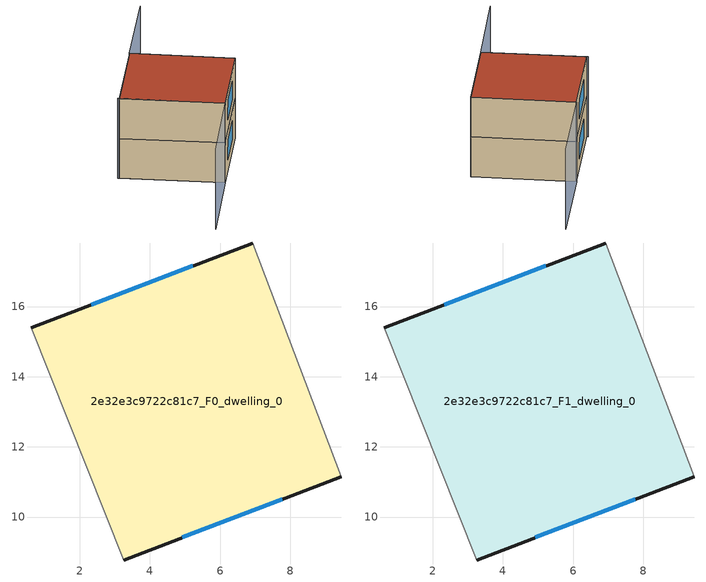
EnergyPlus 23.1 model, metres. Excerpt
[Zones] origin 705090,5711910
2e32e3c9722c81c7_F0_dwelling_0
 floor ground (EU_floor_Construction): 6.93,17.81 9.45,11.15 3.25,8.78 0.62,15.39 z0
 wall outside (EU_wall_Construction): 6.93,17.81 0.62,15.39 / 3.25,8.78 9.45,11.15 z0:3
 wall adiabatic (EU_wall_Construction): 9.45,11.15 6.93,17.81 / 0.62,15.39 3.25,8.78 z0:3
 window (EU_Window_Construction): 5.22,17.16 2.32,16.05 / 4.92,9.42 7.77,10.51 z0.81:2.19
2e32e3c9722c81c7_F1_dwelling_0
 floor to 2e32e3c9722c81c7_F0_dwelling_0 (EU_floor_Construction): 6.93,17.81 9.45,11.15 3.25,8.78 0.62,15.39 z3
 wall outside (EU_wall_Construction): 6.93,17.81 0.62,15.39 / 3.25,8.78 9.45,11.15 z3:6
 wall adiabatic (EU_wall_Construction): 9.45,11.15 6.93,17.81 / 0.62,15.39 3.25,8.78 z3:6
 window (EU_Window_Construction): 5.22,17.16 2.32,16.05 / 4.92,9.42 7.77,10.51 z3.81:5.19
 roof outside (EU_roof_Construction): 9.45,11.15 6.93,17.81 0.62,15.39 3.25,8.78 z6
shading: 0.61,15.51 3.25,8.78 / 3.25,8.78 -3.15,6.27 / 9.45,11.15 6.92,17.82 / 6.92,17.82 13.49,20.31 z0:6
[Building]
EU S2 Campaign: North Axis=0; Terrain=City; Solar Distribution=FullExterior
[Site:Location]
London: Latitude=51.5; Longitude=-0.5; Time Zone=0; Elevation=25
[SizingPeriod:WeatherFileDays]
AnnualSizingPeriod: Begin Month=1; Begin Day of Month=1; End Month=12; End Day of Month=31; Day of Week for Start Day=Monday; Use Weather File Daylight Saving Period=No; Use Weather File Rain and Snow Indicators=No
[MATERIAL]
EU_InternalMass_Material: Roughness=MediumRough; Thickness=0.1; Conductivity=1; Density=1800; Specific Heat=900; Thermal Absorptance=0.9; Solar Absorptance=0.7; Visible Absorptance=0.7
[MATERIAL:NOMASS] Roughness=MediumRough; Thermal Absorptance=0.9; Solar Absorptance=0.7; Visible Absorptance=0.7
Name | Thermal Resistance
EU_wall_NoMass | 0.727863
EU_roof_NoMass | 0.773354
EU_floor_NoMass | 1.79329
[WINDOWMATERIAL:SIMPLEGLAZINGSYSTEM]
EU_Window_SimpleGlazing: UFactor=2.58614; Solar Heat Gain Coefficient=0.76; Visible Transmittance=0.76
[CONSTRUCTION]
EU_wall_Construction: EU_wall_NoMass
EU_roof_Construction: EU_roof_NoMass
EU_floor_Construction: EU_floor_NoMass
EU_Window_Construction: EU_Window_SimpleGlazing
EU_InternalMass_Construction: EU_InternalMass_Material
[ZONE] Type=1; Multiplier=1; Ceiling Height=autocalculate; Volume=143.197; Floor Area=autocalculate; Part of Total Floor Area=Yes
2e32e3c9722c81c7_F0_dwelling_0; 2e32e3c9722c81c7_F1_dwelling_0
[INTERNALMASS] Construction=EU_InternalMass_Construction; Surface Area=47.7324
Name | Zone or ZoneList
2e32e3c9722c81c7_F0_dwelling_0_EU_InternalMass | 2e32e3c9722c81c7_F0_dwelling_0
2e32e3c9722c81c7_F1_dwelling_0_EU_InternalMass | 2e32e3c9722c81c7_F1_dwelling_0
[OTHEREQUIPMENT] Fuel Type=Electricity; Design Level Calculation Method=Watts/Area; Power per Zone Floor Area=1; Fraction Latent=0; Fraction Radiant=0; Fraction Lost=0; Carbon Dioxide Generation Rate=0; EndUse Subcategory=EU_Step8_InternalGains
Name | Zone or ZoneList or Space or SpaceList | Schedule
EU_Step8_InternalGain_2e32e3c9722c81c7_F0_dwelling_0_f000 | 2e32e3c9722c81c7_F0_dwelling_0 | EU_Step8_GainSchedule_2e32e3c9722c81c7_F0_dwelling_0_f000
EU_Step8_InternalGain_2e32e3c9722c81c7_F1_dwelling_0_f000 | 2e32e3c9722c81c7_F1_dwelling_0 | EU_Step8_GainSchedule_2e32e3c9722c81c7_F1_dwelling_0_f000
[ZONEVENTILATION:DESIGNFLOWRATE] Schedule=EU_AlwaysOn; Design Flow Rate Calculation Method=AirChanges/Hour; Air Changes per Hour=0.484901; Ventilation Type=Natural; Fan Pressure Rise=0; Fan Total Efficiency=1; Constant Term Coefficient=1; Temperature Term Coefficient=0; Velocity Term Coefficient=0; Velocity Squared Term Coefficient=0; Minimum Indoor Temperature=-100; Maximum Indoor Temperature=100; Delta Temperature=-100; Minimum Outdoor Temperature=-100; Maximum Outdoor Temperature=100; Maximum Wind Speed=40
Name | Zone or ZoneList or Space or SpaceList
EU_ConstantAir_2e32e3c9722c81c7_F0_dwelling_0 | 2e32e3c9722c81c7_F0_dwelling_0
EU_ConstantAir_2e32e3c9722c81c7_F1_dwelling_0 | 2e32e3c9722c81c7_F1_dwelling_0
[HVACTEMPLATE:THERMOSTAT] Constant Heating Setpoint=20; Constant Cooling Setpoint=50
EU_HeatOnly_2e32e3c9722c81c7_F0_dwelling_0; EU_HeatOnly_2e32e3c9722c81c7_F1_dwelling_0
[HVACTEMPLATE:ZONE:IDEALLOADSAIRSYSTEM] System Availability Schedule=EU_AlwaysOn; Maximum Heating Supply Air Temperature=50; Minimum Cooling Supply Air Temperature=13; Maximum Heating Supply Air Humidity Ratio=0.0156; Minimum Cooling Supply Air Humidity Ratio=0.0077; Heating Limit=NoLimit; Cooling Limit=NoLimit; Heating Availability Schedule=EU_AlwaysOn; Cooling Availability Schedule=EU_CoolingOff; Dehumidification Control Type=ConstantSensibleHeatRatio; Cooling Sensible Heat Ratio=0.7; Dehumidification Setpoint=60; Humidification Control Type=None; Humidification Setpoint=30; Outdoor Air Method=None; Outdoor Air Flow Rate per Person=0.00944; Outdoor Air Flow Rate per Zone Floor Area=0; Outdoor Air Flow Rate per Zone=0; Demand Controlled Ventilation Type=None; Outdoor Air Economizer Type=NoEconomizer; Heat Recovery Type=None; Sensible Heat Recovery Effectiveness=0.7; Latent Heat Recovery Effectiveness=0.65
Name | Template Thermostat
2e32e3c9722c81c7_F0_dwelling_0 | EU_HeatOnly_2e32e3c9722c81c7_F0_dwelling_0
2e32e3c9722c81c7_F1_dwelling_0 | EU_HeatOnly_2e32e3c9722c81c7_F1_dwelling_0
[SIZING:ZONE] Zone Cooling Design Supply Air Temperature Input Method=SupplyAirTemperature; Zone Cooling Design Supply Air Temperature=13; Zone Heating Design Supply Air Temperature Input Method=SupplyAirTemperature; Zone Heating Design Supply Air Temperature=50; Zone Cooling Design Supply Air Humidity Ratio=0.008; Zone Heating Design Supply Air Humidity Ratio=0.008; Cooling Design Air Flow Method=DesignDay; Cooling Design Air Flow Rate=0; Cooling Minimum Air Flow per Zone Floor Area=0.000762; Cooling Minimum Air Flow=0; Cooling Minimum Air Flow Fraction=0.2; Heating Design Air Flow Method=DesignDay; Heating Design Air Flow Rate=0; Heating Maximum Air Flow per Zone Floor Area=0.002032; Heating Maximum Air Flow=0.141576; Heating Maximum Air Flow Fraction=0.3; Account for Dedicated Outdoor Air System=No; Dedicated Outdoor Air System Control Strategy=NeutralSupplyAir; Dedicated Outdoor Air Low Setpoint Temperature for Design=autosize; Dedicated Outdoor Air High Setpoint Temperature for Design=autosize; Zone Load Sizing Method=Sensible Load Only No Latent Load; Zone Latent Cooling Design Supply Air Humidity Ratio Input Method=HumidityRatioDifference; Zone Cooling Design Supply Air Humidity Ratio Difference=0.005; Zone Latent Heating Design Supply Air Humidity Ratio Input Method=HumidityRatioDifference; Zone Humidification Design Supply Air Humidity Ratio Difference=0.005
2e32e3c9722c81c7_F0_dwelling_0; 2e32e3c9722c81c7_F1_dwelling_0
[SCHEDULE:CONSTANT]
Name | Hourly Value
EU_AlwaysOn | 1
EU_CoolingOff | 0
[SCHEDULE:FILE] Column Number=1; Rows to Skip at Top=0; Number of Hours of Data=8760; Column Separator=Comma; Interpolate to Timestep=No; Minutes per Item=60; Adjust Schedule for Daylight Savings=Yes
Name | File
EU_Step8_GainSchedule_2e32e3c9722c81c7_F0_dwelling_0_f000 | ../../schedules/2e32e3c9722c81c7/2e32e3c9722c81c7_F0_dwelling_0_f000_gain.csv
EU_Step8_GainSchedule_2e32e3c9722c81c7_F1_dwelling_0_f000 | ../../schedules/2e32e3c9722c81c7/2e32e3c9722c81c7_F1_dwelling_0_f000_gain.csv
